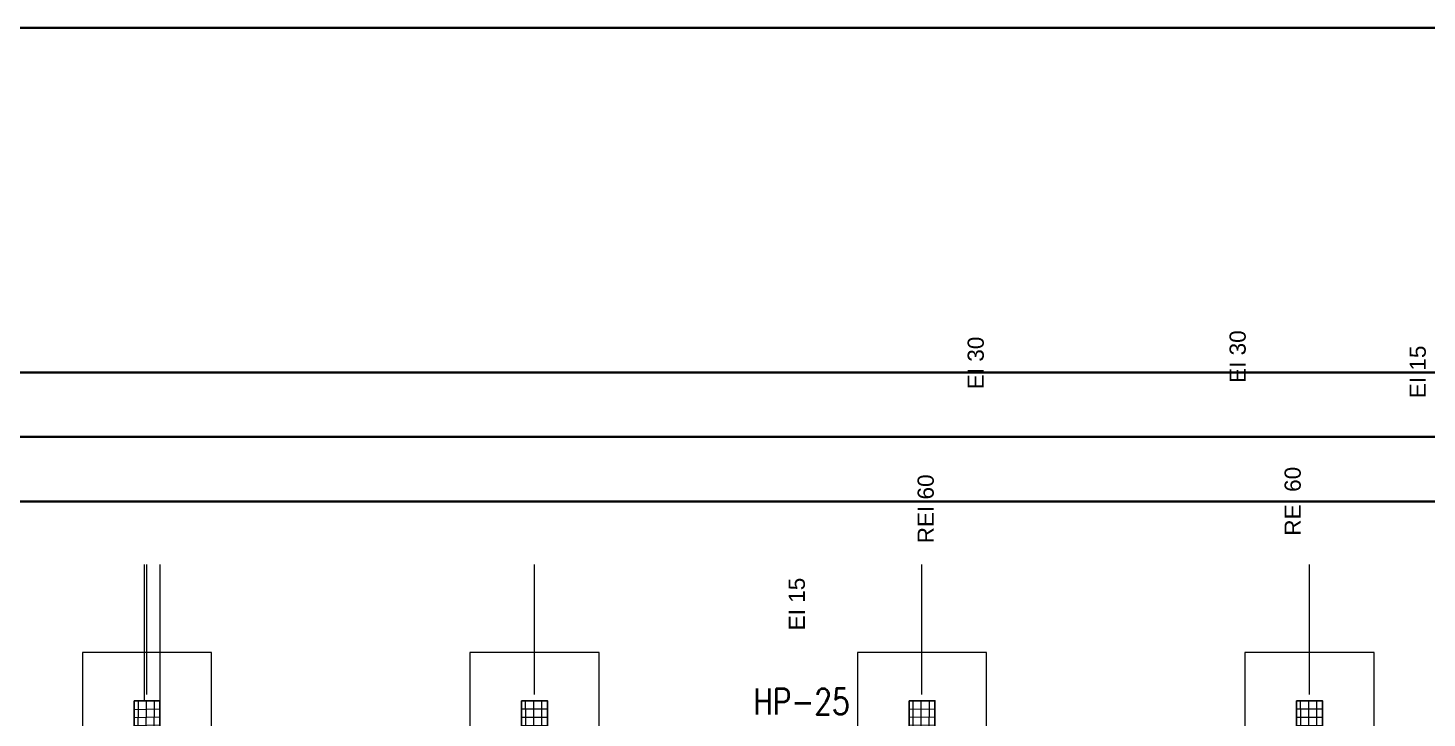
# Model space of a CAD drawing. Extents: x 6529560 to 6558080, y 5579316 to 5588131.
# Drawn here: x 6543755.93 to 6543777.6, y 5579682.45 to 5579693.15 of the extents above; entities that cross this region are included whole.
import ezdxf

# ---------------------------------------------------------------- set-up
doc = ezdxf.new("R2010")
doc.units = 0
doc.header["$MEASUREMENT"] = 0
doc.linetypes.add('ACAD_ISO10W100', pattern=[18, 12, -3, 0, -3])
for name, color, linetype, lineweight in [('_AS_hydrantowa_opis', 7, 'CONTINUOUS', 25), ('arch_fundamenty na rzucie', 3, 'CONTINUOUS', 15), ('arch_opisy', 20, 'CONTINUOUS', 13), ('arch_osie', 181, 'CONTINUOUS', 5), ('arch_powierzchnia', 6, 'CONTINUOUS', 35), ('arch_sciany zewnętrzne', 94, 'CONTINUOUS', 18), ('arch_slupy wypelnienie', 9, 'CONTINUOUS', 13), ('arch_słupy', 8, 'CONTINUOUS', 25), ('arch_wymiary', 2, 'CONTINUOUS', 13), ('SZAFKI NOWE', 6, 'CONTINUOUS', 0)]:
    doc.layers.add(name, color=color, linetype=linetype, lineweight=lineweight)
doc.styles.add('ARIAL', font='arial.ttf')
doc.styles.add('KA_opisy_pionów', font='romans.shx', dxfattribs={"width": 0.8})

# ---------------------------------------------------------------- blocks, each defined once
blk = doc.blocks.new('Szafki nowe_1')
at = {"layer": 'SZAFKI NOWE', "linetype": 'ACAD_ISO10W100', "ltscale": 0.3}
blk.add_lwpolyline([(-156.2317, 199.7839), (-156.2317, 218.2977)], dxfattribs=at)

msp = doc.modelspace()

# ---------------------------------------------------------------- hatches: boundary and pattern name
at = {"layer": 'arch_slupy wypelnienie'}
h = msp.add_hatch(dxfattribs=at)
h.set_pattern_fill('ANSI37', color=256, angle=225)
h.set_pattern_definition([(270, (224.14004, 366.09409), (0.125, 0), []), (0, (224.14004, 366.09409), (0, 0.125), [])])
h.paths.add_polyline_path([(6543757.5765, 5579682.7211), (6543757.9765, 5579682.721), (6543757.9765, 5579682.221), (6543757.5765, 5579682.2211)])
h = msp.add_hatch(dxfattribs=at)
h.set_pattern_fill('ANSI37', color=256, angle=225)
h.set_pattern_definition([(270, (230.14016, 366.09409), (0.125, 0), []), (0, (230.14016, 366.09409), (0, 0.125), [])])
h.paths.add_polyline_path([(6543763.5766, 5579682.7211), (6543763.9766, 5579682.721), (6543763.9766, 5579682.221), (6543763.5766, 5579682.2211)])
h = msp.add_hatch(dxfattribs=at)
h.set_pattern_fill('ANSI37', color=256, angle=225)
h.set_pattern_definition([(270, (236.14009, 366.09413), (0.125, 0), []), (0, (236.14009, 366.09413), (0, 0.125), [])])
h.paths.add_polyline_path([(6543769.5766, 5579682.7211), (6543769.9766, 5579682.7211), (6543769.9765, 5579682.2211), (6543769.5765, 5579682.2211)])
h = msp.add_hatch(dxfattribs=at)
h.set_pattern_fill('ANSI37', color=256, angle=225)
h.set_pattern_definition([(270, (242.14016, 366.09409), (0.125, 0), []), (0, (242.14016, 366.09409), (0, 0.125), [])])
h.paths.add_polyline_path([(6543775.5766, 5579682.7211), (6543775.9766, 5579682.721), (6543775.9766, 5579682.221), (6543775.5766, 5579682.2211)])

# ---------------------------------------------------------------- linework, layer by layer
at = {"layer": 'arch_fundamenty na rzucie', "extrusion": (4.9484e-09, 8.02145e-10, 1), "elevation": 0}
for points in [[(6543758.7758, 5579683.4709), (6543756.7758, 5579683.4711), (6543756.7756, 5579681.4711), (6543758.7756, 5579681.4709)], [(6543764.776, 5579683.4709), (6543762.776, 5579683.4711), (6543762.7758, 5579681.4711), (6543764.7758, 5579681.4709)], [(6543770.7759, 5579683.471), (6543768.7759, 5579683.4712), (6543768.7757, 5579681.4712), (6543770.7757, 5579681.471)], [(6543776.776, 5579683.4709), (6543774.776, 5579683.4711), (6543774.7758, 5579681.4711), (6543776.7758, 5579681.4709)]]:
    msp.add_lwpolyline(points, close=True, dxfattribs=at)
at = {"layer": 'arch_osie', "linetype": 'ACAD_ISO10W100', "ltscale": 0.3, "extrusion": (-4.94832e-09, -8.0265e-10, 1), "elevation": 0}
for points in [[(6543763.7765, 5579666.3192), (6543763.7765, 5579684.833)], [(6543775.7765, 5579666.3192), (6543775.7765, 5579684.833)]]:
    msp.add_lwpolyline(points, dxfattribs=at)
at = {"layer": 'arch_osie', "linetype": 'ACAD_ISO10W100', "ltscale": 0.3}
msp.add_lwpolyline([(6543769.7765, 5579666.3192), (6543769.7765, 5579684.833)], dxfattribs=at)
at = {"layer": 'arch_powierzchnia'}
for points in [[(6543241.5105, 5579440.4581), (6544098.1793, 5579440.4581), (6544098.1793, 5579693.1461), (6543241.5105, 5579693.1461)], [(6543698.6563, 5579440.4581), (6543891.5767, 5579440.4581), (6543891.5767, 5579693.1461), (6543698.6563, 5579693.1461)], [(6543698.6563, 5579546.379), (6543891.5767, 5579546.379), (6543891.5767, 5579693.1461), (6543698.6563, 5579693.1461)], [(6543741.2165, 5579687.8086), (6543858.3365, 5579687.8086), (6543858.3365, 5579666.6611), (6543741.2165, 5579666.6611)], [(6543742.2165, 5579686.8086), (6543857.3365, 5579686.8086), (6543857.3365, 5579667.6611), (6543742.2165, 5579667.6611)], [(6543743.2165, 5579685.8086), (6543856.3365, 5579685.8086), (6543856.3365, 5579668.6611), (6543743.2165, 5579668.6611)]]:
    msp.add_lwpolyline(points, close=True, dxfattribs=at)
at = {"layer": 'arch_sciany zewnętrzne', "linetype": 'Continuous'}
msp.add_lwpolyline([(6543757.9758, 5579684.833), (6543757.9758, 5579682.721), (6543757.7358, 5579682.721), (6543757.736, 5579684.833)], dxfattribs=at)
at = {"layer": 'arch_słupy'}
for points in [[(6543757.5765, 5579682.7211), (6543757.9765, 5579682.721), (6543757.9765, 5579682.221), (6543757.5765, 5579682.2211), (6543757.5765, 5579682.7211)], [(6543763.5766, 5579682.7211), (6543763.9766, 5579682.721), (6543763.9766, 5579682.221), (6543763.5766, 5579682.2211), (6543763.5766, 5579682.7211)], [(6543769.5766, 5579682.7211), (6543769.9766, 5579682.7211), (6543769.9765, 5579682.2211), (6543769.5765, 5579682.2211), (6543769.5766, 5579682.7211)], [(6543775.5766, 5579682.7211), (6543775.9766, 5579682.721), (6543775.9766, 5579682.221), (6543775.5766, 5579682.2211), (6543775.5766, 5579682.7211)]]:
    msp.add_lwpolyline(points, dxfattribs=at)

# ---------------------------------------------------------------- block references
at = {"layer": 'arch_wymiary'}
msp.add_blockref('Szafki nowe_1', (6543914.0082, 5579466.5353), dxfattribs=at)

# ---------------------------------------------------------------- texts
at = {"layer": '_AS_hydrantowa_opis', "insert": (6543767.1622, 5579682.9101, 13.8427), "char_height": 0.4, "width": 1.577399, "attachment_point": 1, "style": 'KA_opisy_pionów'}
msp.add_mtext('HP-25', dxfattribs=at)
at = {"layer": 'arch_opisy', "linetype": 'Continuous', "extrusion": (-8.03157e-10, -4.94824e-09, 1), "char_height": 0.25, "attachment_point": 3, "text_direction": (0.000102, 1, 0), "style": 'ARIAL'}
for s, insert in [('\\pi0.23542;EI 30', (6543770.4833, 5579688.3631, 13.1286)), ('\\pi0.23542;EI 30', (6543774.5389, 5579688.4611, 5.775)), ('\\pi0.23542;EI 15', (6543777.3276, 5579688.225, 5.775)), ('\\pi0.23542;REI 60', (6543769.7086, 5579686.2282, 13.0772)), ('\\pi0.23542;REI 60', (6543775.3908, 5579686.3461, 13.0772)), ('\\pi0.23542;EI 15', (6543767.7133, 5579684.6274, 5.775))]:
    msp.add_mtext_dynamic_manual_height_columns(s, width=16.300417, gutter_width=12.5, heights=[0], dxfattribs=dict(at, insert=insert))

doc.saveas('drawing.dxf')
